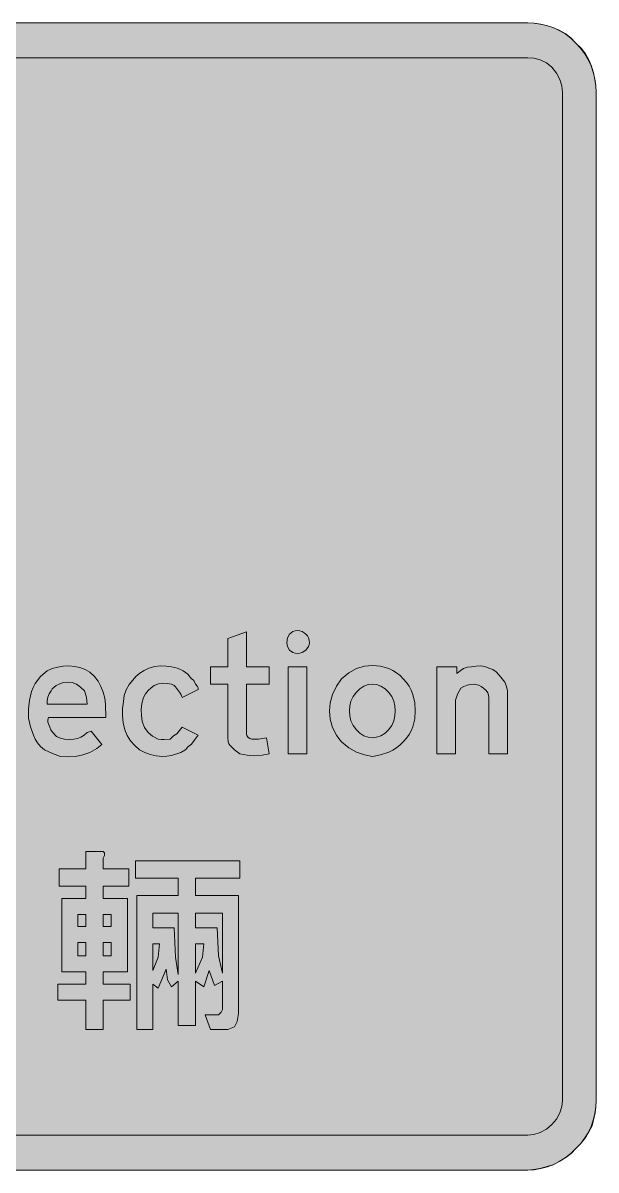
# Model space of a CAD drawing. Header units: metres. Extents: x 104 to 465, y 9 to 266.
# Drawn here: x 336.8 to 465.1, y 8.6 to 265.7 of the extents above; entities that cross this region are included whole.
import ezdxf

# ---------------------------------------------------------------- set-up
doc = ezdxf.new("R2010")
doc.units = ezdxf.units.M
for name, color, linetype, true_color in [('FILL_BLUE_0000FF', 7, 'Continuous', 0x0000ff), ('FILL_WHITE_FFFFFF', 7, 'Continuous', 0xffffff), ('STROKE_BLUE_0000FF', 7, 'Continuous', 0x0000ff)]:
    doc.layers.add(name, color=color, linetype=linetype, true_color=true_color)

msp = doc.modelspace()

# ---------------------------------------------------------------- hatches: boundary and pattern name
at = {"layer": 'FILL_BLUE_0000FF', "true_color": 0x0000ff}
h = msp.add_hatch(color=7, dxfattribs=at)
h.dxf.hatch_style = 1
h.paths.add_polyline_path([(449.85, 257.88), (451.24, 257.76), (452.66, 257.39), (454.03, 256.74), (455.25, 255.78), (456.26, 254.43), (457.01, 253.04), (457.49, 251.6), (457.65, 250.08), (457.65, 24.18), (457.49, 22.79), (457.01, 21.37), (456.26, 20), (455.25, 18.78), (454.03, 17.77), (452.66, 17.02), (451.24, 16.54), (449.85, 16.38), (119.55, 16.38), (118.16, 16.54), (116.74, 17.02), (115.37, 17.77), (114.15, 18.78), (113.14, 20), (112.39, 21.37), (111.91, 22.79), (111.75, 24.18), (111.75, 250.08), (111.94, 251.58), (112.35, 253.08), (112.63, 253.75), (113.02, 254.43), (114.15, 255.78), (115.37, 256.74), (116.74, 257.39), (118.16, 257.76), (119.55, 257.88), (449.85, 257.88)])
at = {"layer": 'FILL_WHITE_FFFFFF', "true_color": 0xffffff}
h = msp.add_hatch(color=7, dxfattribs=at)
h.dxf.hatch_style = 1
h.paths.add_polyline_path([(449.85, 265.68), (451.22, 265.62), (452.63, 265.44), (454.06, 265.13), (455.48, 264.67), (456.86, 264.05), (458.2, 263.28), (459.47, 262.32), (460.65, 261.18), (461.79, 260), (462.75, 258.73), (463.52, 257.38), (464.14, 255.97), (464.6, 254.51), (464.91, 253.04), (465.09, 251.55), (465.15, 250.08), (465.15, 24.18), (465.09, 22.83), (464.93, 21.44), (464.25, 18.48), (463.52, 17.13), (462.67, 15.82), (461.72, 14.56), (460.65, 13.38), (459.47, 12.31), (458.21, 11.35), (456.9, 10.51), (455.55, 9.78), (452.59, 8.95), (451.2, 8.68), (449.85, 8.58), (119.55, 8.58), (118.18, 8.65), (116.77, 8.87), (115.34, 9.23), (113.92, 9.74), (112.54, 10.41), (111.2, 11.24), (109.93, 12.23), (108.75, 13.38), (107.55, 14.56), (106.61, 15.82), (105.15, 18.48), (104.58, 20), (104.21, 21.44), (104.01, 22.83), (103.95, 24.18), (103.95, 250.08), (104.03, 251.64), (104.28, 253.16), (104.68, 254.65), (105.22, 256.08), (105.91, 257.46), (106.73, 258.77), (107.68, 260.01), (108.75, 261.18), (109.82, 262.23), (110.99, 263.15), (112.25, 263.92), (113.59, 264.55), (115, 265.05), (116.47, 265.4), (117.99, 265.61), (119.55, 265.68), (449.85, 265.68)])
h = msp.add_hatch(color=7, dxfattribs=at)
h.dxf.hatch_style = 1
h.paths.add_polyline_path([(386.95, 105.94), (387.22, 105.55), (387.61, 105.28), (388.05, 105.18), (389.55, 105.18), (391.35, 105.48), (391.95, 101.88), (390.33, 101.54), (388.65, 101.43), (386.97, 101.54), (385.35, 101.88), (384.19, 102.78), (383.25, 103.68), (382.9, 104.13), (382.73, 104.58), (382.65, 105.48), (382.65, 117.48), (378.75, 117.48), (378.75, 121.38), (382.65, 121.38), (382.65, 127.68), (386.85, 129.18), (386.85, 121.38), (391.95, 121.38), (391.95, 117.48), (386.85, 117.48), (386.85, 106.38), (386.95, 105.94)])
h = msp.add_hatch(color=7, dxfattribs=at)
h.dxf.hatch_style = 1
h.paths.add_polyline_path([(400.9, 126.33), (400.74, 125.9), (400.16, 125.13), (399.3, 124.59), (398.8, 124.43), (398.25, 124.38), (397.72, 124.43), (397.24, 124.59), (396.49, 125.13), (396.01, 125.9), (395.85, 126.78), (396.01, 127.83), (396.49, 128.69), (396.83, 129.02), (397.24, 129.27), (397.72, 129.43), (398.25, 129.48), (398.8, 129.43), (399.3, 129.27), (399.76, 129.02), (400.16, 128.69), (400.49, 128.29), (400.74, 127.83), (400.9, 127.33), (400.95, 126.78), (400.9, 126.33)])
h = msp.add_hatch(color=7, dxfattribs=at)
h.dxf.hatch_style = 1
h.paths.add_polyline_path([(341.55, 102.78), (340.71, 103.51), (340.01, 104.32), (339.48, 105.18), (339.15, 106.08), (338.42, 107.93), (338.03, 109.87), (337.97, 111.86), (338.25, 113.88), (338.42, 114.88), (338.69, 115.84), (339.06, 116.76), (339.52, 117.63), (340.7, 119.2), (342.15, 120.48), (343.31, 120.97), (344.54, 121.32), (345.79, 121.52), (347.06, 121.57), (348.32, 121.46), (349.53, 121.2), (350.69, 120.77), (351.75, 120.18), (352.77, 119.22), (353.59, 118.15), (354.24, 116.97), (354.75, 115.68), (355.1, 114.33), (355.27, 112.94), (355.35, 109.98), (342.45, 109.98), (342.33, 109.48), (342.37, 108.93), (342.75, 107.88), (343.03, 107.26), (343.39, 106.72), (344.25, 105.78), (345.15, 105.39), (346.09, 105.14), (347.08, 105.06), (348.15, 105.18), (349, 105.29), (349.76, 105.59), (350.47, 106.07), (351.15, 106.68), (352.05, 106.98), (354.45, 103.98), (353.33, 103.08), (351.75, 102.18), (350.17, 101.62), (348.56, 101.28), (346.9, 101.17), (345.15, 101.28), (343.35, 101.92), (341.55, 102.78)])
h.paths.add_polyline_path([(350.96, 114.59), (350.55, 115.98), (349.65, 116.84), (348.75, 117.48), (347.8, 117.82), (346.8, 117.93), (345.8, 117.82), (344.85, 117.48), (344.23, 117.2), (343.72, 116.84), (343.33, 116.43), (343.05, 115.98), (342.66, 115.3), (342.37, 114.59), (342.21, 113.83), (342.15, 112.98), (351.15, 112.98), (350.96, 114.59)], flags=16)
h = msp.add_hatch(color=7, dxfattribs=at)
h.dxf.hatch_style = 1
h.paths.add_polyline_path([(367.72, 105.05), (368.4, 105.07), (369.75, 105.18), (370.5, 105.89), (371.25, 106.38), (372.45, 107.88), (376.05, 106.08), (375.15, 104.88), (374.51, 104.02), (373.65, 103.38), (373.37, 102.98), (373.01, 102.67), (372.15, 102.18), (370.05, 101.5), (369.03, 101.34), (367.95, 101.28), (366.6, 101.39), (365.29, 101.69), (364.03, 102.17), (362.85, 102.78), (361.79, 103.74), (360.86, 104.8), (360.11, 105.99), (359.55, 107.28), (359.21, 108.85), (359.06, 110.43), (359.09, 112), (359.25, 113.58), (359.41, 114.92), (359.85, 116.2), (360.52, 117.38), (361.35, 118.38), (362.08, 119.22), (362.92, 119.95), (363.88, 120.57), (364.95, 121.08), (366.3, 121.42), (367.61, 121.57), (368.87, 121.54), (370.05, 121.38), (371.39, 121.04), (372.64, 120.48), (373.72, 119.69), (374.55, 118.68), (374.9, 118.45), (375.11, 118.19), (375.45, 117.48), (375.86, 116.99), (376, 116.68), (376.05, 116.28), (372.45, 114.48), (372.17, 115.11), (371.81, 115.68), (370.95, 116.88), (370.61, 117.18), (370.05, 117.48), (369.1, 117.64), (368.1, 117.67), (367.1, 117.52), (366.15, 117.18), (365.48, 116.67), (364.84, 116.05), (364.25, 115.32), (363.75, 114.48), (363.41, 113.13), (363.26, 111.78), (363.29, 110.43), (363.45, 109.08), (364.01, 107.8), (364.8, 106.68), (365.81, 105.79), (367.05, 105.18), (367.72, 105.05)])
h = msp.add_hatch(color=7, dxfattribs=at)
h.dxf.hatch_style = 1
h.paths.add_polyline_path([(396.15, 101.88), (396.15, 121.38), (400.35, 121.38), (400.35, 101.88), (396.15, 101.88)])
h = msp.add_hatch(color=7, dxfattribs=at)
h.dxf.hatch_style = 1
h.paths.add_polyline_path([(406.13, 115.19), (406.97, 117.01), (408.15, 118.68), (409.78, 120.03), (411.49, 120.97), (413.25, 121.51), (415.05, 121.68), (416.89, 121.51), (418.73, 120.97), (419.61, 120.55), (420.45, 120.03), (421.24, 119.41), (421.95, 118.68), (422.67, 117.87), (423.26, 117.01), (423.73, 116.11), (424.09, 115.19), (424.52, 113.32), (424.65, 111.48), (424.52, 109.68), (424.09, 107.92), (423.73, 107.05), (423.26, 106.21), (422.67, 105.38), (421.95, 104.58), (421.24, 103.85), (420.45, 103.22), (419.61, 102.69), (418.73, 102.25), (416.89, 101.63), (415.05, 101.28), (413.25, 101.63), (411.49, 102.25), (409.78, 103.22), (408.15, 104.58), (407.52, 105.29), (406.97, 106.08), (406.13, 107.8), (405.62, 109.64), (405.45, 111.48), (405.62, 113.32), (406.13, 115.19)])
h.paths.add_polyline_path([(413.14, 117.03), (412.22, 116.47), (411.45, 115.68), (410.71, 114.73), (410.25, 113.69), (410.02, 112.6), (409.95, 111.48), (410.02, 110.36), (410.25, 109.27), (410.71, 108.23), (411.45, 107.28), (412.22, 106.49), (413.14, 105.93), (414.11, 105.59), (415.05, 105.48), (415.99, 105.59), (416.96, 105.93), (417.88, 106.49), (418.65, 107.28), (419.39, 108.23), (419.85, 109.27), (420.08, 110.36), (420.15, 111.48), (420.08, 112.6), (419.85, 113.69), (419.39, 114.73), (418.65, 115.68), (417.88, 116.47), (416.96, 117.03), (415.99, 117.37), (415.05, 117.48), (414.11, 117.37), (413.14, 117.03)], flags=16)
h = msp.add_hatch(color=7, dxfattribs=at)
h.dxf.hatch_style = 1
h.paths.add_polyline_path([(437, 117.42), (436.24, 117.25), (435.53, 116.97), (434.85, 116.58), (434.14, 115.23), (433.65, 113.88), (433.65, 101.88), (429.45, 101.88), (429.45, 121.38), (433.95, 121.38), (433.95, 119.88), (434.68, 120.49), (435.49, 120.97), (436.35, 121.27), (437.25, 121.38), (438.32, 121.54), (439.31, 121.57), (440.25, 121.42), (441.15, 121.08), (442, 120.75), (442.76, 120.22), (443.47, 119.52), (444.15, 118.68), (444.72, 117.91), (445.09, 116.99), (445.29, 116.02), (445.35, 115.08), (445.35, 101.88), (441.15, 101.88), (441.15, 114.48), (441.09, 114.98), (440.89, 115.53), (440.52, 116.08), (439.95, 116.58), (439.45, 116.97), (438.9, 117.25), (437.85, 117.48), (437, 117.42)])
h = msp.add_hatch(color=7, dxfattribs=at)
h.dxf.hatch_style = 1
h.paths.add_polyline_path([(354.75, 79.98), (355.05, 79.68), (355.05, 79.08), (354.75, 78.48), (354.75, 76.08), (360.45, 76.08), (360.45, 72.18), (354.75, 72.18), (354.75, 69.48), (360.15, 69.48), (360.15, 52.98), (354.75, 52.98), (354.75, 50.28), (360.75, 50.28), (360.75, 46.68), (354.75, 46.68), (354.75, 40.08), (350.85, 40.08), (350.85, 46.68), (344.55, 46.68), (344.55, 50.28), (350.85, 50.28), (350.85, 52.98), (345.45, 52.98), (345.45, 69.48), (350.85, 69.48), (350.85, 72.18), (344.85, 72.18), (344.85, 76.08), (350.85, 76.08), (350.85, 79.98), (353.55, 79.98), (354.75, 79.98)])
h.paths.add_polyline_path([(356.55, 63.18), (356.55, 65.88), (354.75, 65.88), (354.75, 63.18), (356.55, 63.18)], flags=16)
h.paths.add_polyline_path([(354.75, 56.58), (356.55, 56.58), (356.55, 59.58), (354.75, 59.58), (354.75, 56.58)], flags=16)
h.paths.add_polyline_path([(349.05, 65.88), (349.05, 63.18), (350.85, 63.18), (350.85, 65.88), (349.05, 65.88)], flags=16)
h.paths.add_polyline_path([(350.85, 59.58), (349.05, 59.58), (349.05, 56.58), (350.85, 56.58), (350.85, 59.58)], flags=16)
h = msp.add_hatch(color=7, dxfattribs=at)
h.dxf.hatch_style = 1
h.paths.add_polyline_path([(375.45, 70.08), (385.05, 70.08), (385.05, 43.68), (384.75, 41.88), (384.15, 40.68), (382.65, 40.08), (380.85, 40.08), (378.75, 40.08), (377.55, 43.38), (379.65, 43.38), (380.55, 43.38), (381.15, 43.98), (381.45, 44.58), (381.45, 45.78), (381.45, 50.88), (379.65, 49.98), (378.45, 53.28), (377.25, 49.68), (375.45, 50.88), (375.45, 40.98), (371.55, 40.98), (371.55, 50.88), (370.05, 49.68), (369.15, 51.18), (368.85, 53.58), (367.05, 49.38), (365.85, 50.28), (365.85, 40.08), (362.25, 40.08), (362.25, 70.08), (371.55, 70.08), (371.55, 73.98), (361.95, 73.98), (361.95, 77.88), (385.35, 77.88), (385.35, 73.98), (375.45, 73.98), (375.45, 70.08)])
h.paths.add_polyline_path([(367.05, 56.28), (367.35, 59.28), (365.85, 59.28), (365.85, 53.28), (367.05, 56.28)], flags=16)
h.paths.add_polyline_path([(375.45, 52.68), (376.95, 56.28), (377.25, 59.28), (375.45, 59.28), (375.45, 52.68)], flags=16)
h.paths.add_polyline_path([(381.45, 66.18), (375.45, 66.18), (375.45, 62.88), (380.25, 62.88), (380.55, 56.58), (381.45, 52.68), (381.45, 66.18)], flags=16)
h.paths.add_polyline_path([(371.55, 52.38), (371.55, 66.18), (365.85, 66.18), (365.85, 62.88), (370.65, 62.88), (370.95, 56.28), (371.55, 52.38)], flags=16)

# ---------------------------------------------------------------- linework, layer by layer
at = {"layer": 'FILL_BLUE_0000FF', "lineweight": 0, "true_color": 0x0000ff}
msp.add_lwpolyline([(119.55, 257.88), (449.85, 257.88), (451.24, 257.76), (452.66, 257.39), (454.03, 256.74), (455.25, 255.78), (456.26, 254.43), (457.01, 253.04), (457.49, 251.6), (457.65, 250.08), (457.65, 24.18), (457.49, 22.79), (457.01, 21.37), (456.26, 20), (455.25, 18.78), (454.03, 17.77), (452.66, 17.02), (451.24, 16.54), (449.85, 16.38), (119.55, 16.38)], dxfattribs=at)
at = {"layer": 'FILL_WHITE_FFFFFF', "lineweight": 0, "true_color": 0xffffff}
msp.add_lwpolyline([(119.55, 265.68), (449.85, 265.68), (451.22, 265.62), (452.63, 265.44), (454.06, 265.13), (455.48, 264.67), (456.86, 264.05), (458.2, 263.28), (459.47, 262.32), (460.65, 261.18), (461.79, 260), (462.75, 258.73), (463.52, 257.38), (464.14, 255.97), (464.6, 254.51), (464.91, 253.04), (465.09, 251.55), (465.15, 250.08), (465.15, 24.18), (465.09, 22.83), (464.93, 21.44), (464.25, 18.48), (463.52, 17.13), (462.67, 15.82), (461.72, 14.56), (460.65, 13.38), (459.47, 12.31), (458.21, 11.35), (456.9, 10.51), (455.55, 9.78), (452.59, 8.95), (451.2, 8.68), (449.85, 8.58), (119.55, 8.58)], dxfattribs=at)
for points in [[(386.95, 105.94), (387.22, 105.55), (387.61, 105.28), (388.05, 105.18), (389.55, 105.18), (391.35, 105.48), (391.95, 101.88), (390.33, 101.54), (388.65, 101.43), (386.97, 101.54), (385.35, 101.88), (384.19, 102.78), (383.25, 103.68), (382.9, 104.13), (382.73, 104.58), (382.65, 105.48), (382.65, 117.48), (378.75, 117.48), (378.75, 121.38), (382.65, 121.38), (382.65, 127.68), (386.85, 129.18), (386.85, 121.38), (391.95, 121.38), (391.95, 117.48), (386.85, 117.48), (386.85, 106.38)], [(400.9, 126.33), (400.74, 125.9), (400.16, 125.13), (399.3, 124.59), (398.8, 124.43), (398.25, 124.38), (397.72, 124.43), (397.24, 124.59), (396.49, 125.13), (396.01, 125.9), (395.85, 126.78), (396.01, 127.83), (396.49, 128.69), (396.83, 129.02), (397.24, 129.27), (397.72, 129.43), (398.25, 129.48), (398.8, 129.43), (399.3, 129.27), (399.76, 129.02), (400.16, 128.69), (400.49, 128.29), (400.74, 127.83), (400.9, 127.33), (400.95, 126.78)], [(341.55, 102.78), (340.71, 103.51), (340.01, 104.32), (339.48, 105.18), (339.15, 106.08), (338.42, 107.93), (338.03, 109.87), (337.97, 111.86), (338.25, 113.88), (338.42, 114.88), (338.69, 115.84), (339.06, 116.76), (339.52, 117.63), (340.7, 119.2), (342.15, 120.48), (343.31, 120.97), (344.54, 121.32), (345.79, 121.52), (347.06, 121.57), (348.32, 121.46), (349.53, 121.2), (350.69, 120.77), (351.75, 120.18), (352.77, 119.22), (353.59, 118.15), (354.24, 116.97), (354.75, 115.68), (355.1, 114.33), (355.27, 112.94), (355.35, 109.98), (342.45, 109.98), (342.33, 109.48), (342.37, 108.93), (342.75, 107.88), (343.03, 107.26), (343.39, 106.72), (344.25, 105.78), (345.15, 105.39), (346.09, 105.14), (347.08, 105.06), (348.15, 105.18), (349, 105.29), (349.76, 105.59), (350.47, 106.07), (351.15, 106.68), (352.05, 106.98), (354.45, 103.98), (353.33, 103.08), (351.75, 102.18), (350.17, 101.62), (348.56, 101.28), (346.9, 101.17), (345.15, 101.28), (343.35, 101.92)], [(367.72, 105.05), (368.4, 105.07), (369.75, 105.18), (370.5, 105.89), (371.25, 106.38), (372.45, 107.88), (376.05, 106.08), (375.15, 104.88), (374.51, 104.02), (373.65, 103.38), (373.37, 102.98), (373.01, 102.67), (372.15, 102.18), (370.05, 101.5), (369.03, 101.34), (367.95, 101.28), (366.6, 101.39), (365.29, 101.69), (364.03, 102.17), (362.85, 102.78), (361.79, 103.74), (360.86, 104.8), (360.11, 105.99), (359.55, 107.28), (359.21, 108.85), (359.06, 110.43), (359.09, 112), (359.25, 113.58), (359.41, 114.92), (359.85, 116.2), (360.52, 117.38), (361.35, 118.38), (362.08, 119.22), (362.92, 119.95), (363.88, 120.57), (364.95, 121.08), (366.3, 121.42), (367.61, 121.57), (368.87, 121.54), (370.05, 121.38), (371.39, 121.04), (372.64, 120.48), (373.72, 119.69), (374.55, 118.68), (374.9, 118.45), (375.11, 118.19), (375.45, 117.48), (375.86, 116.99), (376, 116.68), (376.05, 116.28), (372.45, 114.48), (372.17, 115.11), (371.81, 115.68), (370.95, 116.88), (370.61, 117.18), (370.05, 117.48), (369.1, 117.64), (368.1, 117.67), (367.1, 117.52), (366.15, 117.18), (365.48, 116.67), (364.84, 116.05), (364.25, 115.32), (363.75, 114.48), (363.41, 113.13), (363.26, 111.78), (363.29, 110.43), (363.45, 109.08), (364.01, 107.8), (364.8, 106.68), (365.81, 105.79), (367.05, 105.18)], [(396.15, 101.88), (396.15, 121.38), (400.35, 121.38), (400.35, 101.88)], [(406.13, 115.19), (406.97, 117.01), (408.15, 118.68), (409.78, 120.03), (411.49, 120.97), (413.25, 121.51), (415.05, 121.68), (416.89, 121.51), (418.73, 120.97), (419.61, 120.55), (420.45, 120.03), (421.24, 119.41), (421.95, 118.68), (422.67, 117.87), (423.26, 117.01), (423.73, 116.11), (424.09, 115.19), (424.52, 113.32), (424.65, 111.48), (424.52, 109.68), (424.09, 107.92), (423.73, 107.05), (423.26, 106.21), (422.67, 105.38), (421.95, 104.58), (421.24, 103.85), (420.45, 103.22), (419.61, 102.69), (418.73, 102.25), (416.89, 101.63), (415.05, 101.28), (413.25, 101.63), (411.49, 102.25), (409.78, 103.22), (408.15, 104.58), (407.52, 105.29), (406.97, 106.08), (406.13, 107.8), (405.62, 109.64), (405.45, 111.48), (405.62, 113.32)], [(437, 117.42), (436.24, 117.25), (435.53, 116.97), (434.85, 116.58), (434.14, 115.23), (433.65, 113.88), (433.65, 101.88), (429.45, 101.88), (429.45, 121.38), (433.95, 121.38), (433.95, 119.88), (434.68, 120.49), (435.49, 120.97), (436.35, 121.27), (437.25, 121.38), (438.32, 121.54), (439.31, 121.57), (440.25, 121.42), (441.15, 121.08), (442, 120.75), (442.76, 120.22), (443.47, 119.52), (444.15, 118.68), (444.72, 117.91), (445.09, 116.99), (445.29, 116.02), (445.35, 115.08), (445.35, 101.88), (441.15, 101.88), (441.15, 114.48), (441.09, 114.98), (440.89, 115.53), (440.52, 116.08), (439.95, 116.58), (439.45, 116.97), (438.9, 117.25), (437.85, 117.48)], [(350.96, 114.59), (350.55, 115.98), (349.65, 116.84), (348.75, 117.48), (347.8, 117.82), (346.8, 117.93), (345.8, 117.82), (344.85, 117.48), (344.23, 117.2), (343.72, 116.84), (343.33, 116.43), (343.05, 115.98), (342.66, 115.3), (342.37, 114.59), (342.21, 113.83), (342.15, 112.98), (351.15, 112.98)], [(413.14, 117.03), (412.22, 116.47), (411.45, 115.68), (410.71, 114.73), (410.25, 113.69), (410.02, 112.6), (409.95, 111.48), (410.02, 110.36), (410.25, 109.27), (410.71, 108.23), (411.45, 107.28), (412.22, 106.49), (413.14, 105.93), (414.11, 105.59), (415.05, 105.48), (415.99, 105.59), (416.96, 105.93), (417.88, 106.49), (418.65, 107.28), (419.39, 108.23), (419.85, 109.27), (420.08, 110.36), (420.15, 111.48), (420.08, 112.6), (419.85, 113.69), (419.39, 114.73), (418.65, 115.68), (417.88, 116.47), (416.96, 117.03), (415.99, 117.37), (415.05, 117.48), (414.11, 117.37)], [(354.75, 79.98), (355.05, 79.68), (355.05, 79.08), (354.75, 78.48), (354.75, 76.08), (360.45, 76.08), (360.45, 72.18), (354.75, 72.18), (354.75, 69.48), (360.15, 69.48), (360.15, 52.98), (354.75, 52.98), (354.75, 50.28), (360.75, 50.28), (360.75, 46.68), (354.75, 46.68), (354.75, 40.08), (350.85, 40.08), (350.85, 46.68), (344.55, 46.68), (344.55, 50.28), (350.85, 50.28), (350.85, 52.98), (345.45, 52.98), (345.45, 69.48), (350.85, 69.48), (350.85, 72.18), (344.85, 72.18), (344.85, 76.08), (350.85, 76.08), (350.85, 79.98), (353.55, 79.98)], [(375.45, 70.08), (385.05, 70.08), (385.05, 43.68), (384.75, 41.88), (384.15, 40.68), (382.65, 40.08), (380.85, 40.08), (378.75, 40.08), (377.55, 43.38), (379.65, 43.38), (380.55, 43.38), (381.15, 43.98), (381.45, 44.58), (381.45, 45.78), (381.45, 50.88), (379.65, 49.98), (378.45, 53.28), (377.25, 49.68), (375.45, 50.88), (375.45, 40.98), (371.55, 40.98), (371.55, 50.88), (370.05, 49.68), (369.15, 51.18), (368.85, 53.58), (367.05, 49.38), (365.85, 50.28), (365.85, 40.08), (362.25, 40.08), (362.25, 70.08), (371.55, 70.08), (371.55, 73.98), (361.95, 73.98), (361.95, 77.88), (385.35, 77.88), (385.35, 73.98), (375.45, 73.98)], [(349.05, 65.88), (349.05, 63.18), (350.85, 63.18), (350.85, 65.88)], [(356.55, 63.18), (356.55, 65.88), (354.75, 65.88), (354.75, 63.18)], [(371.55, 52.38), (371.55, 66.18), (365.85, 66.18), (365.85, 62.88), (370.65, 62.88), (370.95, 56.28)], [(381.45, 66.18), (375.45, 66.18), (375.45, 62.88), (380.25, 62.88), (380.55, 56.58), (381.45, 52.68)], [(350.85, 59.58), (349.05, 59.58), (349.05, 56.58), (350.85, 56.58)], [(354.75, 56.58), (356.55, 56.58), (356.55, 59.58), (354.75, 59.58)], [(367.05, 56.28), (367.35, 59.28), (365.85, 59.28), (365.85, 53.28)], [(375.45, 52.68), (376.95, 56.28), (377.25, 59.28), (375.45, 59.28)]]:
    msp.add_lwpolyline(points, close=True, dxfattribs=at)
at = {"layer": 'STROKE_BLUE_0000FF', "lineweight": 0, "true_color": 0x0000ff}
for points in [[(119.55, 265.68), (449.85, 265.68), (451.32, 265.61), (452.8, 265.4), (454.27, 265.05), (455.7, 264.55), (457.07, 263.92), (458.37, 263.15), (459.57, 262.23), (460.65, 261.18), (461.7, 260.01), (462.62, 258.77), (463.39, 257.46), (464.02, 256.08), (464.52, 254.65), (464.87, 253.16), (465.08, 251.64), (465.15, 250.08)], [(465.15, 250.08), (465.15, 24.18), (465.08, 22.71), (464.87, 21.23), (464.52, 19.76), (464.02, 18.33), (463.39, 16.96), (462.62, 15.66), (461.7, 14.46), (460.65, 13.38), (459.57, 12.31), (458.37, 11.36), (457.07, 10.54), (455.7, 9.85), (454.27, 9.31), (452.8, 8.91), (451.32, 8.66), (449.85, 8.58), (119.55, 8.58)]]:
    msp.add_lwpolyline(points, dxfattribs=at)

doc.saveas('drawing.dxf')
